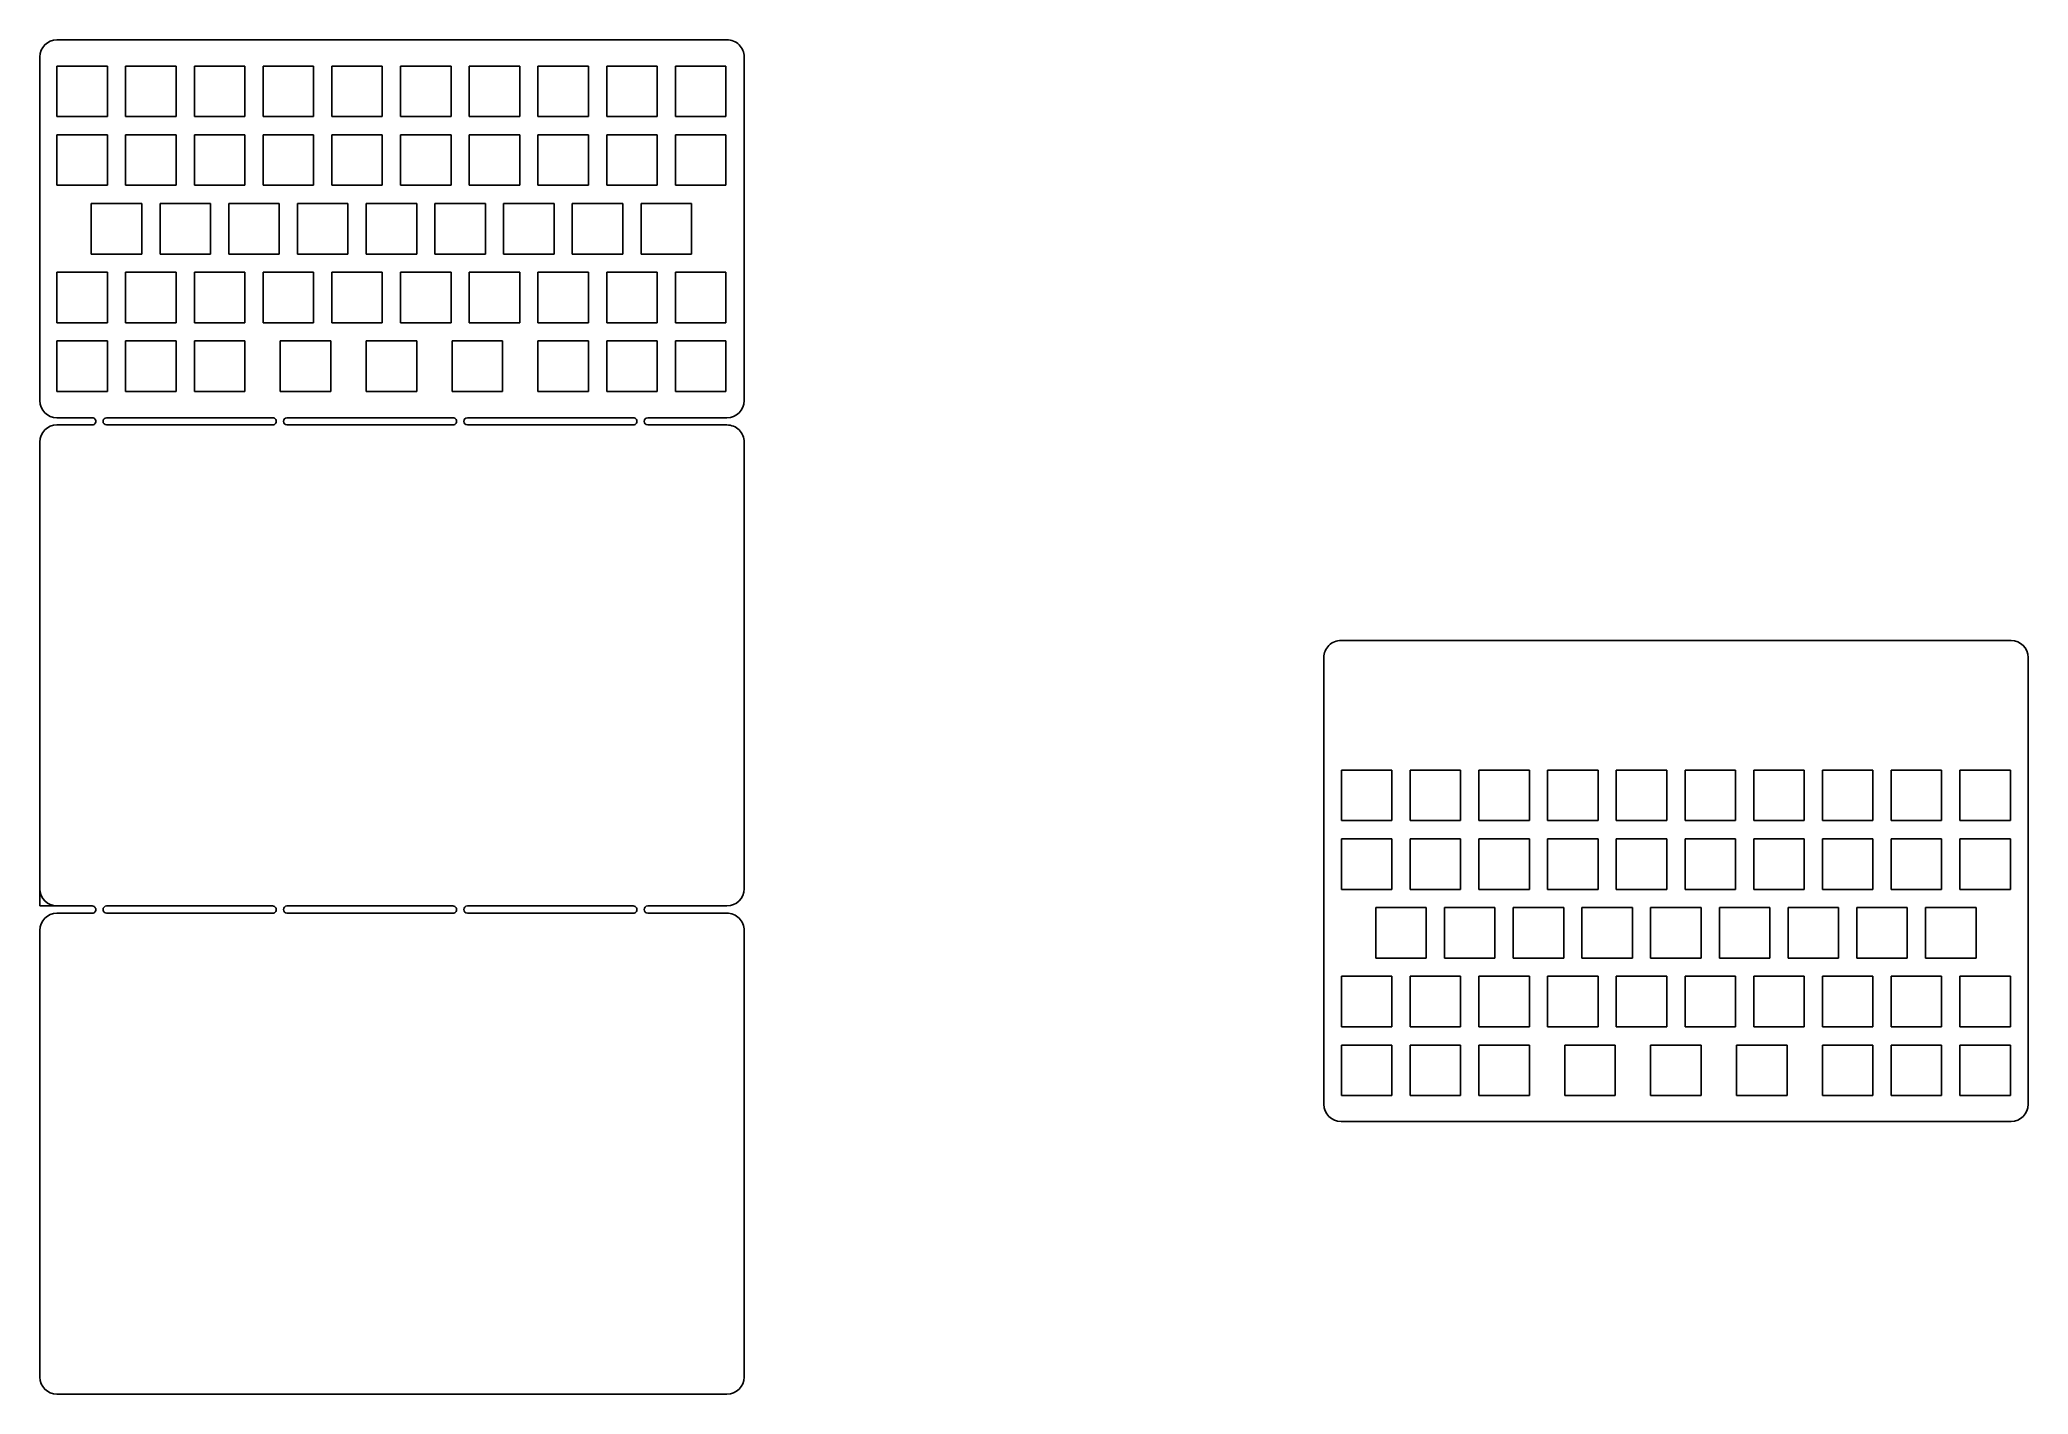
# Model space of a CAD drawing. Extents: x 92 to 643, y -455 to -80.
import ezdxf

# ---------------------------------------------------------------- set-up
doc = ezdxf.new("R2010")
doc.units = 0
doc.layers.add('BLACK', color=7, linetype='CONTINUOUS')

msp = doc.modelspace()

# ---------------------------------------------------------------- linework, layer by layer
at = {"layer": 'BLACK', "linetype": 'CONTINUOUS'}
for p, q in [((96.330375, -79.816125), (282.067875, -79.816125)), ((91.567875, -179.828625), (91.567875, -84.578625)), ((110.330375, -87.103625), (96.330375, -87.103625)), ((96.330375, -87.103625), (96.330375, -101.103625)), ((110.330375, -101.103625), (110.330375, -87.103625)), ((129.380375, -87.103625), (115.380375, -87.103625)), ((115.380375, -87.103625), (115.380375, -101.103625)), ((129.380375, -101.103625), (129.380375, -87.103625)), ((148.430375, -87.103625), (134.430375, -87.103625)), ((134.430375, -87.103625), (134.430375, -101.103625)), ((148.430375, -101.103625), (148.430375, -87.103625)), ((153.480375, -87.103625), (153.480375, -101.103625)), ((167.480375, -87.103625), (153.480375, -87.103625)), ((167.480375, -101.103625), (167.480375, -87.103625)), ((186.530375, -87.103625), (172.530375, -87.103625)), ((172.530375, -87.103625), (172.530375, -101.103625)), ((186.530375, -101.103625), (186.530375, -87.103625)), ((205.580375, -87.103625), (191.580375, -87.103625)), ((191.580375, -87.103625), (191.580375, -101.103625)), ((205.580375, -101.103625), (205.580375, -87.103625)), ((224.630375, -87.103625), (210.630375, -87.103625)), ((210.630375, -87.103625), (210.630375, -101.103625)), ((224.630375, -101.103625), (224.630375, -87.103625)), ((243.680375, -87.103625), (229.680375, -87.103625)), ((229.680375, -87.103625), (229.680375, -101.103625)), ((243.680375, -101.103625), (243.680375, -87.103625)), ((262.730375, -87.103625), (248.730375, -87.103625)), ((248.730375, -87.103625), (248.730375, -101.103625)), ((262.730375, -101.103625), (262.730375, -87.103625)), ((267.780375, -87.103625), (267.780375, -101.103625)), ((281.780375, -87.103625), (267.780375, -87.103625)), ((281.780375, -101.103625), (281.780375, -87.103625)), ((286.830375, -84.578625), (286.830375, -179.828625)), ((96.330375, -101.103625), (110.330375, -101.103625)), ((115.380375, -101.103625), (129.380375, -101.103625)), ((134.430375, -101.103625), (148.430375, -101.103625)), ((153.480375, -101.103625), (167.480375, -101.103625)), ((172.530375, -101.103625), (186.530375, -101.103625)), ((191.580375, -101.103625), (205.580375, -101.103625)), ((210.630375, -101.103625), (224.630375, -101.103625)), ((229.680375, -101.103625), (243.680375, -101.103625)), ((248.730375, -101.103625), (262.730375, -101.103625)), ((267.780375, -101.103625), (281.780375, -101.103625)), ((110.330375, -106.153625), (96.330375, -106.153625)), ((96.330375, -106.153625), (96.330375, -120.153625)), ((110.330375, -120.153625), (110.330375, -106.153625)), ((129.380375, -106.153625), (115.380375, -106.153625)), ((115.380375, -106.153625), (115.380375, -120.153625)), ((129.380375, -120.153625), (129.380375, -106.153625)), ((134.430375, -106.153625), (134.430375, -120.153625)), ((148.430375, -106.153625), (134.430375, -106.153625)), ((148.430375, -120.153625), (148.430375, -106.153625)), ((153.480375, -106.153625), (153.480375, -120.153625)), ((167.480375, -106.153625), (153.480375, -106.153625)), ((167.480375, -120.153625), (167.480375, -106.153625)), ((186.530375, -106.153625), (172.530375, -106.153625)), ((172.530375, -106.153625), (172.530375, -120.153625)), ((186.530375, -120.153625), (186.530375, -106.153625)), ((191.580375, -106.153625), (191.580375, -120.153625)), ((205.580375, -106.153625), (191.580375, -106.153625)), ((205.580375, -120.153625), (205.580375, -106.153625)), ((224.630375, -106.153625), (210.630375, -106.153625)), ((210.630375, -106.153625), (210.630375, -120.153625)), ((224.630375, -120.153625), (224.630375, -106.153625)), ((243.680375, -106.153625), (229.680375, -106.153625)), ((229.680375, -106.153625), (229.680375, -120.153625)), ((243.680375, -120.153625), (243.680375, -106.153625)), ((248.730375, -106.153625), (248.730375, -120.153625)), ((262.730375, -106.153625), (248.730375, -106.153625)), ((262.730375, -120.153625), (262.730375, -106.153625)), ((267.780375, -106.153625), (267.780375, -120.153625)), ((281.780375, -106.153625), (267.780375, -106.153625)), ((281.780375, -120.153625), (281.780375, -106.153625)), ((96.330375, -120.153625), (110.330375, -120.153625)), ((115.380375, -120.153625), (129.380375, -120.153625)), ((134.430375, -120.153625), (148.430375, -120.153625)), ((153.480375, -120.153625), (167.480375, -120.153625)), ((172.530375, -120.153625), (186.530375, -120.153625)), ((191.580375, -120.153625), (205.580375, -120.153625)), ((210.630375, -120.153625), (224.630375, -120.153625)), ((229.680375, -120.153625), (243.680375, -120.153625)), ((248.730375, -120.153625), (262.730375, -120.153625)), ((267.780375, -120.153625), (281.780375, -120.153625)), ((105.855375, -125.203625), (105.855375, -139.203625)), ((119.855375, -125.203625), (105.855375, -125.203625)), ((119.855375, -139.203625), (119.855375, -125.203625)), ((124.905375, -125.203625), (124.905375, -139.203625)), ((138.905375, -125.203625), (124.905375, -125.203625)), ((138.905375, -139.203625), (138.905375, -125.203625)), ((157.955375, -125.203625), (143.955375, -125.203625)), ((143.955375, -125.203625), (143.955375, -139.203625)), ((157.955375, -139.203625), (157.955375, -125.203625)), ((163.005375, -125.203625), (163.005375, -139.203625)), ((177.005375, -125.203625), (163.005375, -125.203625)), ((177.005375, -139.203625), (177.005375, -125.203625)), ((182.055375, -125.203625), (182.055375, -139.203625)), ((196.055375, -125.203625), (182.055375, -125.203625)), ((196.055375, -139.203625), (196.055375, -125.203625)), ((215.105375, -125.203625), (201.105375, -125.203625)), ((201.105375, -125.203625), (201.105375, -139.203625)), ((215.105375, -139.203625), (215.105375, -125.203625)), ((234.155375, -125.203625), (220.155375, -125.203625)), ((220.155375, -125.203625), (220.155375, -139.203625)), ((234.155375, -139.203625), (234.155375, -125.203625)), ((253.205375, -125.203625), (239.205375, -125.203625)), ((239.205375, -125.203625), (239.205375, -139.203625)), ((253.205375, -139.203625), (253.205375, -125.203625)), ((258.255375, -125.203625), (258.255375, -139.203625)), ((272.255375, -125.203625), (258.255375, -125.203625)), ((272.255375, -139.203625), (272.255375, -125.203625)), ((105.855375, -139.203625), (119.855375, -139.203625)), ((124.905375, -139.203625), (138.905375, -139.203625)), ((143.955375, -139.203625), (157.955375, -139.203625)), ((163.005375, -139.203625), (177.005375, -139.203625)), ((182.055375, -139.203625), (196.055375, -139.203625)), ((201.105375, -139.203625), (215.105375, -139.203625)), ((220.155375, -139.203625), (234.155375, -139.203625)), ((239.205375, -139.203625), (253.205375, -139.203625)), ((258.255375, -139.203625), (272.255375, -139.203625)), ((96.330375, -144.253625), (96.330375, -158.253625)), ((110.330375, -144.253625), (96.330375, -144.253625)), ((110.330375, -158.253625), (110.330375, -144.253625)), ((115.380375, -144.253625), (115.380375, -158.253625)), ((129.380375, -144.253625), (115.380375, -144.253625)), ((129.380375, -158.253625), (129.380375, -144.253625)), ((148.430375, -144.253625), (134.430375, -144.253625)), ((134.430375, -144.253625), (134.430375, -158.253625)), ((148.430375, -158.253625), (148.430375, -144.253625)), ((167.480375, -144.253625), (153.480375, -144.253625)), ((153.480375, -144.253625), (153.480375, -158.253625)), ((167.480375, -158.253625), (167.480375, -144.253625)), ((172.530375, -144.253625), (172.530375, -158.253625)), ((186.530375, -144.253625), (172.530375, -144.253625)), ((186.530375, -158.253625), (186.530375, -144.253625)), ((191.580375, -144.253625), (191.580375, -158.253625)), ((205.580375, -144.253625), (191.580375, -144.253625)), ((205.580375, -158.253625), (205.580375, -144.253625)), ((210.630375, -144.253625), (210.630375, -158.253625)), ((224.630375, -144.253625), (210.630375, -144.253625)), ((224.630375, -158.253625), (224.630375, -144.253625)), ((243.680375, -144.253625), (229.680375, -144.253625)), ((229.680375, -144.253625), (229.680375, -158.253625)), ((243.680375, -158.253625), (243.680375, -144.253625)), ((248.730375, -144.253625), (248.730375, -158.253625)), ((262.730375, -144.253625), (248.730375, -144.253625)), ((262.730375, -158.253625), (262.730375, -144.253625)), ((281.780375, -144.253625), (267.780375, -144.253625)), ((267.780375, -144.253625), (267.780375, -158.253625)), ((281.780375, -158.253625), (281.780375, -144.253625)), ((96.330375, -158.253625), (110.330375, -158.253625)), ((115.380375, -158.253625), (129.380375, -158.253625)), ((134.430375, -158.253625), (148.430375, -158.253625)), ((153.480375, -158.253625), (167.480375, -158.253625)), ((172.530375, -158.253625), (186.530375, -158.253625)), ((191.580375, -158.253625), (205.580375, -158.253625)), ((210.630375, -158.253625), (224.630375, -158.253625)), ((229.680375, -158.253625), (243.680375, -158.253625)), ((248.730375, -158.253625), (262.730375, -158.253625)), ((267.780375, -158.253625), (281.780375, -158.253625)), ((110.330375, -163.303625), (96.330375, -163.303625)), ((96.330375, -163.303625), (96.330375, -177.303625)), ((110.330375, -177.303625), (110.330375, -163.303625)), ((115.380375, -163.303625), (115.380375, -177.303625)), ((129.380375, -163.303625), (115.380375, -163.303625)), ((129.380375, -177.303625), (129.380375, -163.303625)), ((134.430375, -163.303625), (134.430375, -177.303625)), ((148.430375, -163.303625), (134.430375, -163.303625)), ((148.430375, -177.303625), (148.430375, -163.303625)), ((158.242875, -163.303625), (158.242875, -177.303625)), ((172.242875, -163.303625), (158.242875, -163.303625)), ((172.242875, -177.303625), (172.242875, -163.303625)), ((196.055375, -163.303625), (182.055375, -163.303625)), ((182.055375, -163.303625), (182.055375, -177.303625)), ((196.055375, -177.303625), (196.055375, -163.303625)), ((219.867875, -163.303625), (205.867875, -163.303625)), ((205.867875, -163.303625), (205.867875, -177.303625)), ((219.867875, -177.303625), (219.867875, -163.303625)), ((243.680375, -163.303625), (229.680375, -163.303625)), ((229.680375, -163.303625), (229.680375, -177.303625)), ((243.680375, -177.303625), (243.680375, -163.303625)), ((248.730375, -163.303625), (248.730375, -177.303625)), ((262.730375, -163.303625), (248.730375, -163.303625)), ((262.730375, -177.303625), (262.730375, -163.303625)), ((281.780375, -163.303625), (267.780375, -163.303625)), ((267.780375, -163.303625), (267.780375, -177.303625)), ((281.780375, -177.303625), (281.780375, -163.303625)), ((96.330375, -177.303625), (110.330375, -177.303625)), ((115.380375, -177.303625), (129.380375, -177.303625)), ((134.430375, -177.303625), (148.430375, -177.303625)), ((158.242875, -177.303625), (172.242875, -177.303625)), ((182.055375, -177.303625), (196.055375, -177.303625)), ((205.867875, -177.303625), (219.867875, -177.303625)), ((229.680375, -177.303625), (243.680375, -177.303625)), ((248.730375, -177.303625), (262.730375, -177.303625)), ((267.780375, -177.303625), (281.780375, -177.303625)), ((96.330375, -184.591125), (106.105375, -184.591125)), ((96.330375, -186.591125), (106.105375, -186.591125)), ((110.105375, -184.591125), (156.105375, -184.591125)), ((110.105375, -186.591125), (156.105375, -186.591125)), ((160.105375, -184.591125), (206.105375, -184.591125)), ((160.105375, -186.591125), (206.105375, -186.591125)), ((210.105375, -184.591125), (256.105375, -184.591125)), ((210.105375, -186.591125), (256.105375, -186.591125)), ((260.105375, -184.591125), (282.067875, -184.591125)), ((260.105375, -186.591125), (282.067875, -186.591125)), ((91.567875, -191.353625), (91.567875, -315.178625)), ((286.830375, -315.178625), (286.830375, -191.353625)), ((452.315375, -246.321125), (638.052875, -246.321125)), ((447.552875, -251.083625), (447.552875, -374.908625)), ((642.815375, -374.908625), (642.815375, -251.083625)), ((466.415375, -282.283625), (452.415375, -282.283625)), ((452.415375, -282.283625), (452.415375, -296.283625)), ((466.415375, -296.283625), (466.415375, -282.283625)), ((471.465375, -282.283625), (471.465375, -296.283625)), ((485.465375, -282.283625), (471.465375, -282.283625)), ((485.465375, -296.283625), (485.465375, -282.283625)), ((490.515375, -282.283625), (490.515375, -296.283625)), ((504.515375, -282.283625), (490.515375, -282.283625)), ((504.515375, -296.283625), (504.515375, -282.283625)), ((509.565375, -282.283625), (509.565375, -296.283625)), ((523.565375, -282.283625), (509.565375, -282.283625)), ((523.565375, -296.283625), (523.565375, -282.283625)), ((528.615375, -282.283625), (528.615375, -296.283625)), ((542.615375, -282.283625), (528.615375, -282.283625)), ((542.615375, -296.283625), (542.615375, -282.283625)), ((561.665375, -282.283625), (547.665375, -282.283625)), ((547.665375, -282.283625), (547.665375, -296.283625)), ((561.665375, -296.283625), (561.665375, -282.283625)), ((566.715375, -282.283625), (566.715375, -296.283625)), ((580.715375, -282.283625), (566.715375, -282.283625)), ((580.715375, -296.283625), (580.715375, -282.283625)), ((585.765375, -282.283625), (585.765375, -296.283625)), ((599.765375, -282.283625), (585.765375, -282.283625)), ((599.765375, -296.283625), (599.765375, -282.283625)), ((604.815375, -282.283625), (604.815375, -296.283625)), ((618.815375, -282.283625), (604.815375, -282.283625)), ((618.815375, -296.283625), (618.815375, -282.283625)), ((637.865375, -282.283625), (623.865375, -282.283625)), ((623.865375, -282.283625), (623.865375, -296.283625)), ((637.865375, -296.283625), (637.865375, -282.283625)), ((452.415375, -296.283625), (466.415375, -296.283625)), ((471.465375, -296.283625), (485.465375, -296.283625)), ((490.515375, -296.283625), (504.515375, -296.283625)), ((509.565375, -296.283625), (523.565375, -296.283625)), ((528.615375, -296.283625), (542.615375, -296.283625)), ((547.665375, -296.283625), (561.665375, -296.283625)), ((566.715375, -296.283625), (580.715375, -296.283625)), ((585.765375, -296.283625), (599.765375, -296.283625)), ((604.815375, -296.283625), (618.815375, -296.283625)), ((623.865375, -296.283625), (637.865375, -296.283625)), ((466.415375, -301.333625), (452.415375, -301.333625)), ((452.415375, -301.333625), (452.415375, -315.333625)), ((466.415375, -315.333625), (466.415375, -301.333625)), ((485.465375, -301.333625), (471.465375, -301.333625)), ((471.465375, -301.333625), (471.465375, -315.333625)), ((485.465375, -315.333625), (485.465375, -301.333625)), ((490.515375, -301.333625), (490.515375, -315.333625)), ((504.515375, -301.333625), (490.515375, -301.333625)), ((504.515375, -315.333625), (504.515375, -301.333625)), ((523.565375, -301.333625), (509.565375, -301.333625)), ((509.565375, -301.333625), (509.565375, -315.333625)), ((523.565375, -315.333625), (523.565375, -301.333625)), ((542.615375, -301.333625), (528.615375, -301.333625)), ((528.615375, -301.333625), (528.615375, -315.333625)), ((542.615375, -315.333625), (542.615375, -301.333625)), ((547.665375, -301.333625), (547.665375, -315.333625)), ((561.665375, -301.333625), (547.665375, -301.333625)), ((561.665375, -315.333625), (561.665375, -301.333625)), ((566.715375, -301.333625), (566.715375, -315.333625)), ((580.715375, -301.333625), (566.715375, -301.333625)), ((580.715375, -315.333625), (580.715375, -301.333625)), ((585.765375, -301.333625), (585.765375, -315.333625)), ((599.765375, -301.333625), (585.765375, -301.333625)), ((599.765375, -315.333625), (599.765375, -301.333625)), ((618.815375, -301.333625), (604.815375, -301.333625)), ((604.815375, -301.333625), (604.815375, -315.333625)), ((618.815375, -315.333625), (618.815375, -301.333625)), ((637.865375, -301.333625), (623.865375, -301.333625)), ((623.865375, -301.333625), (623.865375, -315.333625)), ((637.865375, -315.333625), (637.865375, -301.333625)), ((91.567875, -315.178625), (91.567875, -319.941125)), ((452.415375, -315.333625), (466.415375, -315.333625)), ((471.465375, -315.333625), (485.465375, -315.333625)), ((490.515375, -315.333625), (504.515375, -315.333625)), ((509.565375, -315.333625), (523.565375, -315.333625)), ((528.615375, -315.333625), (542.615375, -315.333625)), ((547.665375, -315.333625), (561.665375, -315.333625)), ((566.715375, -315.333625), (580.715375, -315.333625)), ((585.765375, -315.333625), (599.765375, -315.333625)), ((604.815375, -315.333625), (618.815375, -315.333625)), ((623.865375, -315.333625), (637.865375, -315.333625)), ((96.330375, -319.941125), (91.567875, -319.941125)), ((96.330375, -319.941125), (106.105375, -319.941125)), ((106.105375, -321.941125), (96.330375, -321.941125)), ((110.105375, -319.941125), (156.105375, -319.941125)), ((110.105375, -321.941125), (156.105375, -321.941125)), ((160.105375, -319.941125), (206.105375, -319.941125)), ((160.105375, -321.941125), (206.105375, -321.941125)), ((210.105375, -319.941125), (256.105375, -319.941125)), ((210.105375, -321.941125), (256.105375, -321.941125)), ((260.105375, -319.941125), (282.067875, -319.941125)), ((260.105375, -321.941125), (282.067875, -321.941125)), ((475.940375, -320.383625), (461.940375, -320.383625)), ((461.940375, -320.383625), (461.940375, -334.383625)), ((475.940375, -334.383625), (475.940375, -320.383625)), ((494.990375, -320.383625), (480.990375, -320.383625)), ((480.990375, -320.383625), (480.990375, -334.383625)), ((494.990375, -334.383625), (494.990375, -320.383625)), ((514.040375, -320.383625), (500.040375, -320.383625)), ((500.040375, -320.383625), (500.040375, -334.383625)), ((514.040375, -334.383625), (514.040375, -320.383625)), ((533.090375, -320.383625), (519.090375, -320.383625)), ((519.090375, -320.383625), (519.090375, -334.383625)), ((533.090375, -334.383625), (533.090375, -320.383625)), ((538.140375, -320.383625), (538.140375, -334.383625)), ((552.140375, -320.383625), (538.140375, -320.383625)), ((552.140375, -334.383625), (552.140375, -320.383625)), ((571.190375, -320.383625), (557.190375, -320.383625)), ((557.190375, -320.383625), (557.190375, -334.383625)), ((571.190375, -334.383625), (571.190375, -320.383625)), ((576.240375, -320.383625), (576.240375, -334.383625)), ((590.240375, -320.383625), (576.240375, -320.383625)), ((590.240375, -334.383625), (590.240375, -320.383625)), ((609.290375, -320.383625), (595.290375, -320.383625)), ((595.290375, -320.383625), (595.290375, -334.383625)), ((609.290375, -334.383625), (609.290375, -320.383625)), ((614.340375, -320.383625), (614.340375, -334.383625)), ((628.340375, -320.383625), (614.340375, -320.383625)), ((628.340375, -334.383625), (628.340375, -320.383625)), ((91.567875, -450.528625), (91.567875, -326.703625)), ((286.830375, -326.703625), (286.830375, -450.528625)), ((461.940375, -334.383625), (475.940375, -334.383625)), ((480.990375, -334.383625), (494.990375, -334.383625)), ((500.040375, -334.383625), (514.040375, -334.383625)), ((519.090375, -334.383625), (533.090375, -334.383625)), ((538.140375, -334.383625), (552.140375, -334.383625)), ((557.190375, -334.383625), (571.190375, -334.383625)), ((576.240375, -334.383625), (590.240375, -334.383625)), ((595.290375, -334.383625), (609.290375, -334.383625)), ((614.340375, -334.383625), (628.340375, -334.383625)), ((466.415375, -339.433625), (452.415375, -339.433625)), ((452.415375, -339.433625), (452.415375, -353.433625)), ((466.415375, -353.433625), (466.415375, -339.433625)), ((471.465375, -339.433625), (471.465375, -353.433625)), ((485.465375, -339.433625), (471.465375, -339.433625)), ((485.465375, -353.433625), (485.465375, -339.433625)), ((504.515375, -339.433625), (490.515375, -339.433625)), ((490.515375, -339.433625), (490.515375, -353.433625)), ((504.515375, -353.433625), (504.515375, -339.433625)), ((509.565375, -339.433625), (509.565375, -353.433625)), ((523.565375, -339.433625), (509.565375, -339.433625)), ((523.565375, -353.433625), (523.565375, -339.433625)), ((528.615375, -339.433625), (528.615375, -353.433625)), ((542.615375, -339.433625), (528.615375, -339.433625)), ((542.615375, -353.433625), (542.615375, -339.433625)), ((561.665375, -339.433625), (547.665375, -339.433625)), ((547.665375, -339.433625), (547.665375, -353.433625)), ((561.665375, -353.433625), (561.665375, -339.433625)), ((566.715375, -339.433625), (566.715375, -353.433625)), ((580.715375, -339.433625), (566.715375, -339.433625)), ((580.715375, -353.433625), (580.715375, -339.433625)), ((585.765375, -339.433625), (585.765375, -353.433625)), ((599.765375, -339.433625), (585.765375, -339.433625)), ((599.765375, -353.433625), (599.765375, -339.433625)), ((604.815375, -339.433625), (604.815375, -353.433625)), ((618.815375, -339.433625), (604.815375, -339.433625)), ((618.815375, -353.433625), (618.815375, -339.433625)), ((637.865375, -339.433625), (623.865375, -339.433625)), ((623.865375, -339.433625), (623.865375, -353.433625)), ((637.865375, -353.433625), (637.865375, -339.433625)), ((452.415375, -353.433625), (466.415375, -353.433625)), ((471.465375, -353.433625), (485.465375, -353.433625)), ((490.515375, -353.433625), (504.515375, -353.433625)), ((509.565375, -353.433625), (523.565375, -353.433625)), ((528.615375, -353.433625), (542.615375, -353.433625)), ((547.665375, -353.433625), (561.665375, -353.433625)), ((566.715375, -353.433625), (580.715375, -353.433625)), ((585.765375, -353.433625), (599.765375, -353.433625)), ((604.815375, -353.433625), (618.815375, -353.433625)), ((623.865375, -353.433625), (637.865375, -353.433625)), ((452.415375, -358.483625), (452.415375, -372.483625)), ((466.415375, -358.483625), (452.415375, -358.483625)), ((466.415375, -372.483625), (466.415375, -358.483625)), ((485.465375, -358.483625), (471.465375, -358.483625)), ((471.465375, -358.483625), (471.465375, -372.483625)), ((485.465375, -372.483625), (485.465375, -358.483625)), ((490.515375, -358.483625), (490.515375, -372.483625)), ((504.515375, -358.483625), (490.515375, -358.483625)), ((504.515375, -372.483625), (504.515375, -358.483625)), ((514.327875, -358.483625), (514.327875, -372.483625)), ((528.327875, -358.483625), (514.327875, -358.483625)), ((528.327875, -372.483625), (528.327875, -358.483625)), ((552.140375, -358.483625), (538.140375, -358.483625)), ((538.140375, -358.483625), (538.140375, -372.483625)), ((552.140375, -372.483625), (552.140375, -358.483625)), ((575.952875, -358.483625), (561.952875, -358.483625)), ((561.952875, -358.483625), (561.952875, -372.483625)), ((575.952875, -372.483625), (575.952875, -358.483625)), ((599.765375, -358.483625), (585.765375, -358.483625)), ((585.765375, -358.483625), (585.765375, -372.483625)), ((599.765375, -372.483625), (599.765375, -358.483625)), ((604.815375, -358.483625), (604.815375, -372.483625)), ((618.815375, -358.483625), (604.815375, -358.483625)), ((618.815375, -372.483625), (618.815375, -358.483625)), ((637.865375, -358.483625), (623.865375, -358.483625)), ((623.865375, -358.483625), (623.865375, -372.483625)), ((637.865375, -372.483625), (637.865375, -358.483625)), ((452.415375, -372.483625), (466.415375, -372.483625)), ((471.465375, -372.483625), (485.465375, -372.483625)), ((490.515375, -372.483625), (504.515375, -372.483625)), ((514.327875, -372.483625), (528.327875, -372.483625)), ((538.140375, -372.483625), (552.140375, -372.483625)), ((561.952875, -372.483625), (575.952875, -372.483625)), ((585.765375, -372.483625), (599.765375, -372.483625)), ((604.815375, -372.483625), (618.815375, -372.483625)), ((623.865375, -372.483625), (637.865375, -372.483625)), ((638.052875, -379.671125), (452.315375, -379.671125)), ((282.067875, -455.291125), (96.330375, -455.291125))]:
    msp.add_line(p, q, dxfattribs=at)
at = {"layer": 'BLACK'}
for centre, radius, start, end in [((96.3304, -84.5786), 4.762525, -269.99969923, -179.99969924), ((282.0679, -84.5786), 4.762475, -0.00030077, 90.00030077), ((96.3304, -179.8286), 4.762525, -179.99969924, -90.00030076), ((282.0679, -179.8286), 4.762475, -90.00030076, -0.00030077), ((96.3304, -191.3536), 4.762525, -269.99969923, -179.99969924), ((106.1054, -185.5911), 0.999975, -90.00143236, 90.00143243), ((110.1054, -185.5911), 1.000025, -269.99856757, -90.00143236), ((156.1054, -185.5911), 0.999975, -90.00143236, 90.00143243), ((160.1054, -185.5911), 1.000025, -269.99856757, -90.00143236), ((206.1054, -185.5911), 0.999975, -90.00143236, 90.00143243), ((210.1054, -185.5911), 1.000025, -269.99856757, -90.00143236), ((256.1054, -185.5911), 0.999975, -90.00143236, 90.00143243), ((260.1054, -185.5911), 1.000025, -269.99856757, -90.00143236), ((282.0679, -191.3536), 4.762475, -0.00030077, 90.00030077), ((452.315315, -251.083565), 4.76244, -270.00072185, -179.99927815), ((638.052875, -251.083625), 4.7625, 0, 90), ((96.3304, -315.1786), 4.762525, -179.99969924, -90.00030076), ((282.0679, -315.1786), 4.762475, -90.00030076, -0.00030077), ((96.3304, -326.7036), 4.762525, -269.99969923, -179.99969924), ((106.1054, -320.9411), 0.999975, -90.00143236, 90.00143243), ((110.1054, -320.9411), 1.000025, -269.99856757, -90.00143236), ((156.1054, -320.9411), 0.999975, -90.00143236, 90.00143243), ((160.1054, -320.9411), 1.000025, -269.99856757, -90.00143236), ((206.1054, -320.9411), 0.999975, -90.00143236, 90.00143243), ((210.1054, -320.9411), 1.000025, -269.99856757, -90.00143236), ((256.1054, -320.9411), 0.999975, -90.00143236, 90.00143243), ((260.1054, -320.9411), 1.000025, -269.99856757, -90.00143236), ((282.0679, -326.7036), 4.762475, -0.00030077, 90.00030077), ((452.315399, -374.908601), 4.762524, -179.99971127, -90.00028873), ((638.052815, -374.908565), 4.76256, -89.99927817, -0.00072183), ((96.3304, -450.5286), 4.762525, -179.99969924, -90.00030076), ((282.0679, -450.5286), 4.762475, -90.00030076, -0.00030077)]:
    msp.add_arc(centre, radius, start, end, dxfattribs=at)

doc.saveas('drawing.dxf')
